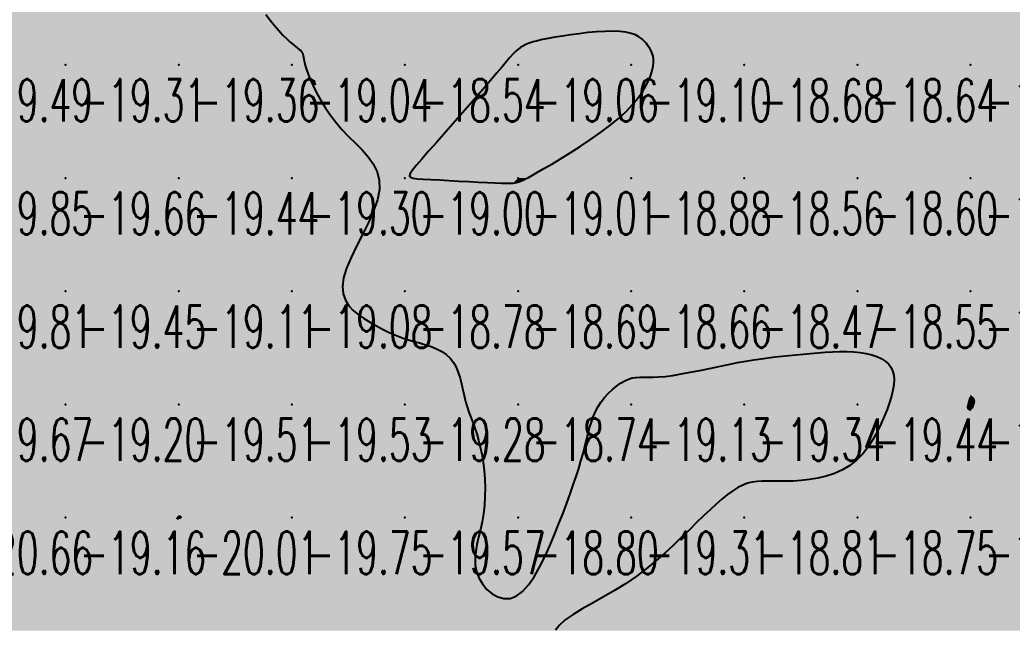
# Model space of a CAD drawing. Header units: millimetres. Extents: x 88261 to 90953, y 390274 to 392322.
# Drawn here: x 89556.2 to 89643.9, y 390457.6 to 390511.2 of the extents above; entities that cross this region are included whole.
import ezdxf
from ezdxf.enums import TextEntityAlignment as Align

# ---------------------------------------------------------------- set-up
doc = ezdxf.new("R2010")
doc.units = ezdxf.units.MM
doc.header["$LTSCALE"] = 25
for name, color, linetype in [('CN_03_00', 7, 'Continuous'), ('CN_04_00', 242, 'Continuous'), ('COTEAlt', 7, 'Continuous'), ('TN_COLORIAGE', 7, 'Continuous')]:
    doc.layers.add(name, color=color, linetype=linetype)
doc.styles.add('Simplex 1.0', font='Simplex.shx', dxfattribs={"width": 0.99, "height": 2.5})
doc.styles.get("Standard").update_dxf_attribs({"font": 'times.ttf'})

# ---------------------------------------------------------------- blocks, each defined once
blk = doc.blocks.new('COTE')
at = {"color": 0}
blk.add_point((0, 0), dxfattribs=at)
at = {"layer": 'COTEAlt'}
blk.add_attdef('ALT', text='', height=3.75, dxfattribs=at).set_placement((1.25, -1.25), align=Align.TOP_LEFT)

msp = doc.modelspace()

# ---------------------------------------------------------------- linework, layer by layer
at = {"layer": 'CN_03_00', "elevation": -19, "flags": 128}
msp.add_lwpolyline([(89577.943, 390511.688), (89578.328, 390511.187), (89578.718, 390510.712), (89579.102, 390510.274), (89579.468, 390509.88), (89579.803, 390509.542), (89580.1, 390509.264), (89580.356, 390509.04), (89580.576, 390508.861), (89580.76, 390508.718), (89580.912, 390508.6), (89581.033, 390508.499), (89581.126, 390508.405), (89581.193, 390508.308), (89581.237, 390508.199), (89581.267, 390508.071), (89581.292, 390507.914), (89581.323, 390507.721), (89581.368, 390507.483), (89581.437, 390507.194), (89581.539, 390506.845), (89581.685, 390506.427), (89581.882, 390505.937), (89582.131, 390505.385), (89582.432, 390504.784), (89582.783, 390504.148), (89583.185, 390503.49), (89583.635, 390502.825), (89584.134, 390502.166), (89584.681, 390501.526), (89585.27, 390500.915), (89585.873, 390500.322), (89586.459, 390499.729), (89586.995, 390499.123), (89587.45, 390498.485), (89587.79, 390497.801), (89587.984, 390497.054), (89588, 390496.228), (89587.818, 390495.314), (89587.475, 390494.331), (89587.02, 390493.305), (89586.503, 390492.261), (89585.975, 390491.224), (89585.484, 390490.222), (89585.08, 390489.278), (89584.812, 390488.42), (89584.719, 390487.666), (89584.786, 390487.012), (89584.986, 390486.447), (89585.294, 390485.959), (89585.682, 390485.538), (89586.125, 390485.173), (89586.595, 390484.852), (89587.068, 390484.564), (89587.52, 390484.301), (89587.955, 390484.058), (89588.378, 390483.835), (89588.796, 390483.629), (89589.215, 390483.439), (89589.644, 390483.263), (89590.087, 390483.101), (89590.552, 390482.949), (89591.042, 390482.805), (89591.549, 390482.662), (89592.06, 390482.511), (89592.563, 390482.343), (89593.047, 390482.15), (89593.499, 390481.922), (89593.908, 390481.652), (89594.261, 390481.33), (89594.55, 390480.951), (89594.782, 390480.522), (89594.969, 390480.055), (89595.122, 390479.559), (89595.251, 390479.045), (89595.367, 390478.524), (89595.482, 390478.007), (89595.606, 390477.504), (89595.748, 390477.022), (89595.906, 390476.555), (89596.074, 390476.092), (89596.249, 390475.623), (89596.425, 390475.137), (89596.597, 390474.624), (89596.761, 390474.074), (89596.912, 390473.476), (89597.045, 390472.824), (89597.157, 390472.125), (89597.244, 390471.39), (89597.303, 390470.631), (89597.331, 390469.858), (89597.325, 390469.083), (89597.28, 390468.317), (89597.195, 390467.571), (89597.068, 390466.854), (89596.917, 390466.165), (89596.76, 390465.501), (89596.617, 390464.86), (89596.508, 390464.238), (89596.452, 390463.633), (89596.468, 390463.042), (89596.577, 390462.462), (89596.791, 390461.894), (89597.101, 390461.361), (89597.492, 390460.886), (89597.947, 390460.495), (89598.45, 390460.215), (89598.986, 390460.07), (89599.539, 390460.086), (89600.093, 390460.288), (89600.636, 390460.692), (89601.161, 390461.276), (89601.669, 390462.006), (89602.156, 390462.849), (89602.621, 390463.773), (89603.062, 390464.744), (89603.478, 390465.731), (89603.866, 390466.7), (89604.224, 390467.624), (89604.555, 390468.501), (89604.858, 390469.331), (89605.134, 390470.119), (89605.384, 390470.866), (89605.61, 390471.575), (89605.812, 390472.249), (89605.991, 390472.89), (89606.15, 390473.5), (89606.295, 390474.081), (89606.434, 390474.634), (89606.575, 390475.162), (89606.727, 390475.665), (89606.897, 390476.145), (89607.094, 390476.604), (89607.326, 390477.042), (89607.597, 390477.462), (89607.904, 390477.858), (89608.237, 390478.225), (89608.588, 390478.56), (89608.951, 390478.857), (89609.315, 390479.111), (89609.675, 390479.317), (89610.022, 390479.471), (89610.35, 390479.57), (89610.672, 390479.624), (89611.001, 390479.647), (89611.352, 390479.649), (89611.739, 390479.645), (89612.176, 390479.645), (89612.678, 390479.664), (89613.259, 390479.713), (89613.927, 390479.802), (89614.67, 390479.925), (89615.469, 390480.075), (89616.305, 390480.243), (89617.159, 390480.42), (89618.012, 390480.598), (89618.846, 390480.77), (89619.641, 390480.926), (89620.385, 390481.06), (89621.081, 390481.173), (89621.74, 390481.27), (89622.371, 390481.353), (89622.984, 390481.425), (89623.588, 390481.491), (89624.193, 390481.553), (89624.81, 390481.615), (89625.444, 390481.68), (89626.092, 390481.743), (89626.748, 390481.802), (89627.406, 390481.851), (89628.058, 390481.888), (89628.699, 390481.907), (89629.322, 390481.906), (89629.92, 390481.879), (89630.488, 390481.823), (89631.021, 390481.737), (89631.513, 390481.62), (89631.961, 390481.47), (89632.359, 390481.286), (89632.703, 390481.068), (89632.988, 390480.814), (89633.209, 390480.523), (89633.364, 390480.195), (89633.454, 390479.828), (89633.485, 390479.422), (89633.458, 390478.977), (89633.38, 390478.493), (89633.253, 390477.968), (89633.082, 390477.402), (89632.87, 390476.795), (89632.621, 390476.15), (89632.332, 390475.479), (89632, 390474.799), (89631.622, 390474.127), (89631.195, 390473.479), (89630.715, 390472.87), (89630.179, 390472.318), (89629.585, 390471.839), (89628.931, 390471.445), (89628.23, 390471.131), (89627.498, 390470.889), (89626.751, 390470.709), (89626.004, 390470.584), (89625.272, 390470.503), (89624.572, 390470.458), (89623.918, 390470.441), (89623.323, 390470.442), (89622.78, 390470.451), (89622.282, 390470.458), (89621.817, 390470.453), (89621.377, 390470.425), (89620.953, 390470.365), (89620.535, 390470.26), (89620.113, 390470.103), (89619.68, 390469.884), (89619.231, 390469.603), (89618.763, 390469.264), (89618.274, 390468.87), (89617.76, 390468.421), (89617.217, 390467.923), (89616.644, 390467.376), (89616.037, 390466.784), (89615.394, 390466.15), (89614.712, 390465.485), (89613.991, 390464.797), (89613.229, 390464.097), (89612.426, 390463.396), (89611.58, 390462.704), (89610.69, 390462.031), (89609.755, 390461.388), (89608.78, 390460.782), (89607.793, 390460.212), (89606.829, 390459.672), (89605.923, 390459.159), (89605.11, 390458.668), (89604.424, 390458.194), (89603.9, 390457.733), (89603.573, 390457.28)], dxfattribs=at)
at = {"layer": 'CN_03_00', "flags": 128}
for points, elevation in [([(89591.255, 390498.356), (89590.916, 390497.941), (89590.718, 390497.642), (89590.662, 390497.437), (89590.748, 390497.306), (89590.978, 390497.228), (89591.352, 390497.183), (89591.87, 390497.15), (89592.529, 390497.113), (89593.298, 390497.07), (89594.142, 390497.023), (89595.025, 390496.976), (89595.911, 390496.929), (89596.766, 390496.886), (89597.553, 390496.849), (89598.237, 390496.82), (89598.792, 390496.801), (89599.226, 390496.792), (89599.558, 390496.793), (89599.806, 390496.801), (89599.987, 390496.816), (89600.121, 390496.838), (89600.224, 390496.865), (89600.316, 390496.896), (89600.414, 390496.933), (89600.533, 390496.982), (89600.689, 390497.054), (89600.896, 390497.158), (89601.169, 390497.303), (89601.525, 390497.498), (89601.977, 390497.754), (89602.541, 390498.078), (89603.225, 390498.478), (89604.006, 390498.945), (89604.857, 390499.467), (89605.748, 390500.034), (89606.65, 390500.634), (89607.535, 390501.255), (89608.373, 390501.886), (89609.136, 390502.515), (89609.8, 390503.133), (89610.367, 390503.734), (89610.844, 390504.314), (89611.237, 390504.868), (89611.554, 390505.393), (89611.801, 390505.884), (89611.985, 390506.338), (89612.114, 390506.75), (89612.193, 390507.118), (89612.229, 390507.446), (89612.224, 390507.741), (89612.183, 390508.007), (89612.111, 390508.251), (89612.011, 390508.479), (89611.889, 390508.697), (89611.748, 390508.911), (89611.59, 390509.125), (89611.408, 390509.335), (89611.192, 390509.535), (89610.931, 390509.72), (89610.618, 390509.884), (89610.24, 390510.021), (89609.789, 390510.126), (89609.255, 390510.193), (89608.632, 390510.217), (89607.939, 390510.205), (89607.195, 390510.16), (89606.425, 390510.09), (89605.648, 390510.001), (89604.888, 390509.899), (89604.166, 390509.791), (89603.504, 390509.681), (89602.918, 390509.576), (89602.407, 390509.474), (89601.962, 390509.372), (89601.575, 390509.267), (89601.238, 390509.157), (89600.944, 390509.04), (89600.685, 390508.911), (89600.453, 390508.77), (89600.239, 390508.611), (89600.026, 390508.421), (89599.797, 390508.188), (89599.536, 390507.895), (89599.224, 390507.53), (89598.844, 390507.078), (89598.379, 390506.525), (89597.811, 390505.856), (89597.131, 390505.066), (89596.364, 390504.182), (89595.541, 390503.24), (89594.696, 390502.275), (89593.86, 390501.323), (89593.066, 390500.421), (89592.346, 390499.603), (89591.734, 390498.906), (89591.255, 390498.356)], -19), ([(89640.207, 390476.76), (89640.171, 390476.761), (89640.137, 390476.772), (89640.105, 390476.794), (89640.076, 390476.822), (89640.051, 390476.856), (89640.032, 390476.893), (89640.019, 390476.932), (89640.012, 390476.971), (89640.011, 390477.011), (89640.016, 390477.053), (89640.026, 390477.098), (89640.039, 390477.148), (89640.054, 390477.203), (89640.072, 390477.265), (89640.091, 390477.334), (89640.11, 390477.412), (89640.13, 390477.494), (89640.151, 390477.578), (89640.173, 390477.659), (89640.197, 390477.734), (89640.223, 390477.799), (89640.251, 390477.85), (89640.283, 390477.883), (89640.317, 390477.895), (89640.353, 390477.889), (89640.389, 390477.867), (89640.425, 390477.832), (89640.459, 390477.788), (89640.49, 390477.737), (89640.516, 390477.683), (89640.536, 390477.627), (89640.549, 390477.574), (89640.556, 390477.522), (89640.556, 390477.47), (89640.551, 390477.419), (89640.541, 390477.366), (89640.527, 390477.312), (89640.509, 390477.256), (89640.488, 390477.196), (89640.464, 390477.132), (89640.438, 390477.067), (89640.409, 390477.003), (89640.378, 390476.941), (89640.346, 390476.885), (89640.313, 390476.836), (89640.278, 390476.798), (89640.243, 390476.772), (89640.207, 390476.76)], -18)]:
    msp.add_lwpolyline(points, close=True, dxfattribs=dict(at, elevation=elevation))
at = {"layer": 'CN_04_00', "elevation": -20, "flags": 128}
msp.add_lwpolyline([(89570.128, 390467.127), (89570.129, 390467.137), (89570.132, 390467.15), (89570.137, 390467.165), (89570.145, 390467.181), (89570.153, 390467.198), (89570.163, 390467.216), (89570.173, 390467.234), (89570.182, 390467.252), (89570.192, 390467.269), (89570.202, 390467.284), (89570.212, 390467.299), (89570.223, 390467.313), (89570.234, 390467.326), (89570.246, 390467.337), (89570.258, 390467.346), (89570.272, 390467.353), (89570.286, 390467.358), (89570.301, 390467.362), (89570.316, 390467.363), (89570.331, 390467.363), (89570.347, 390467.36), (89570.363, 390467.355), (89570.379, 390467.348), (89570.394, 390467.34), (89570.409, 390467.329), (89570.422, 390467.317), (89570.433, 390467.303), (89570.44, 390467.29), (89570.444, 390467.275), (89570.444, 390467.261), (89570.438, 390467.247), (89570.427, 390467.234), (89570.412, 390467.221), (89570.392, 390467.209), (89570.369, 390467.198), (89570.344, 390467.187), (89570.317, 390467.176), (89570.291, 390467.166), (89570.264, 390467.156), (89570.24, 390467.146), (89570.217, 390467.137), (89570.196, 390467.129), (89570.177, 390467.123), (89570.161, 390467.118), (89570.148, 390467.116), (89570.138, 390467.116), (89570.131, 390467.12), (89570.128, 390467.127)], close=True, dxfattribs=at)
at = {"layer": 'TN_COLORIAGE', "color": 213}
for points in [[(89550.249, 390517.239, -19.183), (89550.249, 390507.239, -19.183), (89560.249, 390517.239, -19.183)], [(89550.249, 390507.239, -19.183), (89560.249, 390507.239, -19.183), (89560.249, 390517.239, -19.183)], [(89560.249, 390507.239, -19.293), (89570.249, 390507.239, -19.293), (89570.249, 390517.239, -19.293)], [(89560.249, 390517.239, -19.293), (89560.249, 390507.239, -19.293), (89570.249, 390517.239, -19.293)], [(89570.249, 390507.239, -19), (89576.378, 390513.369, -19), (89570.249, 390517.239, -19), (89575.88, 390517.239, -19)], [(89570.249, 390507.239, -19), (89576.378, 390513.369, -19), (89580.249, 390507.239, -19), (89580.249, 390508.861, -19)], [(89610.249, 390507.239, -19), (89610.249, 390510.661, -19), (89600.249, 390507.239, -19), (89602.631, 390509.622, -19)], [(89611.901, 390508.892, -19.1), (89610.249, 390510.661, -19.1), (89610.249, 390507.239, -19.1)], [(89600.249, 390508.94, -19.06), (89602.631, 390509.622, -19.06), (89600.249, 390507.239, -19.06)], [(89581.446, 390508.437, -19.044), (89580.249, 390508.861, -19.044), (89580.249, 390507.239, -19.044)], [(89581.121, 390507.239, -19.044), (89581.446, 390508.437, -19.044), (89580.249, 390507.239, -19.044)], [(89599.092, 390507.239, -19.06), (89600.249, 390508.94, -19.06), (89600.249, 390507.239, -19.06)], [(89611.901, 390508.892, -19.1), (89612.633, 390507.239, -19.1), (89610.249, 390507.239, -19.1)], [(89550.249, 390507.239, -19.31), (89550.249, 390497.239, -19.31), (89560.249, 390507.239, -19.31)], [(89550.249, 390497.239, -19.31), (89560.249, 390497.239, -19.31), (89560.249, 390507.239, -19.31)], [(89560.249, 390507.239, -19.36), (89560.249, 390497.239, -19.36), (89570.249, 390507.239, -19.36)], [(89560.249, 390497.239, -19.36), (89570.249, 390497.239, -19.36), (89570.249, 390507.239, -19.36)], [(89570.249, 390497.239, -19.044), (89580.249, 390497.239, -19.044), (89580.249, 390507.239, -19.044)], [(89570.249, 390507.239, -19.044), (89570.249, 390497.239, -19.044), (89580.249, 390507.239, -19.044)], [(89580.249, 390497.239, -19), (89584.179, 390501.17, -19), (89580.249, 390507.239, -19), (89581.121, 390507.239, -19)], [(89599.092, 390507.239, -19.06), (89590.262, 390497.253, -19.06), (89600.249, 390507.239, -19.06)], [(89600.249, 390507.239, -19), (89590.262, 390497.253, -19), (89600.249, 390497.239, -19), (89590.315, 390497.239, -19)], [(89600.249, 390507.239, -19.1), (89600.249, 390497.239, -19.1), (89610.249, 390507.239, -19.1)], [(89610.249, 390507.239, -19), (89610.249, 390502.653, -19), (89600.249, 390497.239, -19), (89601.187, 390497.239, -19)], [(89612.633, 390507.239, -19.1), (89610.249, 390502.653, -19.1), (89610.249, 390507.239, -19.1)], [(89584.179, 390501.17, -19.298), (89590.246, 390497.239, -19.298), (89580.249, 390497.239, -19.298)], [(89550.249, 390497.239, -19.659), (89550.249, 390487.239, -19.659), (89560.249, 390497.239, -19.659)], [(89550.249, 390487.239, -19.659), (89560.249, 390487.239, -19.659), (89560.249, 390497.239, -19.659)], [(89560.249, 390497.239, -19.438), (89560.249, 390487.239, -19.438), (89570.249, 390497.239, -19.438)], [(89560.249, 390487.239, -19.438), (89570.249, 390487.239, -19.438), (89570.249, 390497.239, -19.438)], [(89570.249, 390497.239, -19.298), (89570.249, 390487.239, -19.298), (89580.249, 390497.239, -19.298)], [(89570.249, 390487.239, -19.298), (89580.249, 390487.239, -19.298), (89580.249, 390497.239, -19.298)], [(89580.249, 390497.239, -19), (89590.246, 390497.239, -19), (89580.249, 390487.239, -19), (89590.238, 390497.229, -19)], [(89582.823, 390487.239, -19.075), (89590.238, 390497.229, -19.075), (89580.249, 390487.239, -19.075)], [(89599.715, 390496.705, -19.012), (89590.315, 390497.239, -19.012), (89600.249, 390497.239, -19.012)], [(89600.249, 390496.858, -19.012), (89599.715, 390496.705, -19.012), (89600.249, 390497.239, -19.012)], [(89600.249, 390496.858, -19.012), (89601.187, 390497.239, -19.012), (89600.249, 390497.239, -19.012)], [(89550.249, 390477.239, -19.447), (89560.249, 390477.239, -19.447), (89560.249, 390487.239, -19.447)], [(89550.249, 390487.239, -19.447), (89550.249, 390477.239, -19.447), (89560.249, 390487.239, -19.447)], [(89560.249, 390477.239, -19.114), (89570.249, 390477.239, -19.114), (89570.249, 390487.239, -19.114)], [(89560.249, 390487.239, -19.114), (89560.249, 390477.239, -19.114), (89570.249, 390487.239, -19.114)], [(89570.249, 390487.239, -19.075), (89570.249, 390477.239, -19.075), (89580.249, 390487.239, -19.075)], [(89570.249, 390477.239, -19.075), (89580.249, 390477.239, -19.075), (89580.249, 390487.239, -19.075)], [(89580.249, 390477.239, -19), (89587.333, 390484.324, -19), (89580.249, 390487.239, -19), (89582.823, 390487.239, -19)], [(89580.249, 390477.239, -19), (89587.333, 390484.324, -19), (89590.249, 390477.239, -19), (89590.249, 390482.849, -19)], [(89594.982, 390481.973, -19.277), (89590.249, 390482.849, -19.277), (89590.249, 390477.239, -19.277)], [(89630.249, 390477.239, -19), (89630.249, 390482.191, -19), (89620.249, 390477.239, -19), (89624.59, 390481.581, -19)], [(89633.937, 390480.927, -19.441), (89630.249, 390482.191, -19.441), (89630.249, 390477.239, -19.441)], [(89594.982, 390481.973, -19.277), (89595.387, 390477.239, -19.277), (89590.249, 390477.239, -19.277)], [(89620.249, 390477.239, -19), (89620.249, 390481.18, -19), (89610.249, 390477.239, -19), (89612.264, 390479.254, -19)], [(89620.249, 390481.18, -19.345), (89624.59, 390481.581, -19.345), (89620.249, 390477.239, -19.345)], [(89633.259, 390477.239, -19.441), (89633.937, 390480.927, -19.441), (89630.249, 390477.239, -19.441)], [(89610.249, 390480.083, -19.134), (89606.871, 390477.239, -19.134), (89610.249, 390477.239, -19.134)], [(89612.264, 390479.254, -19.134), (89610.249, 390480.083, -19.134), (89610.249, 390477.239, -19.134)], [(89550.249, 390473.912, -19.202), (89554.77, 390471.76, -19.202), (89550.249, 390477.239, -19.202), (89560.249, 390477.239, -19.202)], [(89554.77, 390471.76, -19.163), (89554.651, 390467.239, -19.163), (89560.249, 390477.239, -19.163), (89560.249, 390467.239, -19.163)], [(89570.249, 390467.366, -19.163), (89570.174, 390467.239, -19.163), (89570.249, 390477.239, -19.163), (89560.249, 390467.239, -19.163)], [(89560.249, 390477.239, -19.506), (89560.249, 390467.239, -19.506), (89570.249, 390477.239, -19.506)], [(89570.381, 390467.371, -19.506), (89570.249, 390467.366, -19.506), (89580.249, 390477.239, -19.506), (89570.249, 390477.239, -19.506)], [(89570.5, 390467.239, -19.527), (89570.381, 390467.371, -19.527), (89580.249, 390467.239, -19.527), (89580.249, 390477.239, -19.527)], [(89580.249, 390477.239, -19.277), (89580.249, 390467.239, -19.277), (89590.249, 390477.239, -19.277)], [(89580.249, 390467.239, -19.277), (89590.249, 390467.239, -19.277), (89590.249, 390477.239, -19.277)], [(89590.249, 390467.239, -19), (89597.103, 390474.094, -19), (89590.249, 390477.239, -19), (89595.387, 390477.239, -19)], [(89610.249, 390467.239, -19), (89604.18, 390467.239, -19), (89610.249, 390477.239, -19), (89606.224, 390473.215, -19)], [(89606.871, 390477.239, -19.134), (89606.224, 390473.215, -19.134), (89610.249, 390477.239, -19.134)], [(89610.249, 390477.239, -19.345), (89610.249, 390467.239, -19.345), (89620.249, 390477.239, -19.345)], [(89620.249, 390477.239, -19), (89620.249, 390470.784, -19), (89610.249, 390467.239, -19), (89616.431, 390467.239, -19)], [(89630.249, 390477.239, -19), (89623.253, 390470.243, -19), (89620.249, 390477.239, -19), (89620.249, 390470.784, -19)], [(89630.249, 390470.888, -19.441), (89623.253, 390470.243, -19.441), (89630.249, 390477.239, -19.441)], [(89633.259, 390477.239, -19.441), (89630.249, 390470.888, -19.441), (89630.249, 390477.239, -19.441)], [(89597.103, 390474.094, -19.572), (89597.67, 390467.239, -19.572), (89590.249, 390467.239, -19.572)], [(89551.912, 390457.239, -19.163), (89551.109, 390458.099, -19.163), (89560.249, 390457.239, -19.163), (89560.249, 390467.239, -19.163)], [(89551.109, 390458.099, -19.163), (89554.651, 390467.239, -19.163), (89560.249, 390467.239, -19.163)], [(89570.091, 390467.082, -19.163), (89570.174, 390467.239, -19.163), (89560.249, 390457.239, -19.163), (89560.249, 390467.239, -19.163)], [(89570.091, 390467.082, -19.269), (89570.249, 390467.154, -19.269), (89560.249, 390457.239, -19.269), (89570.249, 390457.239, -19.269)], [(89570.5, 390467.239, -19.269), (89570.249, 390467.154, -19.269), (89580.249, 390467.239, -19.269), (89570.249, 390457.239, -19.269)], [(89570.249, 390457.239, -19.755), (89580.249, 390457.239, -19.755), (89580.249, 390467.239, -19.755)], [(89580.249, 390457.239, -19.572), (89590.249, 390457.239, -19.572), (89590.249, 390467.239, -19.572)], [(89580.249, 390467.239, -19.572), (89580.249, 390457.239, -19.572), (89590.249, 390467.239, -19.572)], [(89590.249, 390467.239, -19), (89597.67, 390467.239, -19), (89590.249, 390457.239, -19), (89595.385, 390462.376, -19)], [(89610.249, 390467.239, -19), (89604.18, 390467.239, -19), (89600.249, 390457.239, -19), (89600.249, 390458.028, -19)], [(89610.249, 390467.239, -19), (89610.249, 390460.962, -19), (89600.249, 390457.239, -19), (89601.104, 390457.239, -19)], [(89616.431, 390467.239, -19.307), (89610.249, 390460.962, -19.307), (89610.249, 390467.239, -19.307)], [(89590.249, 390457.239, -19), (89595.385, 390462.376, -19), (89600.249, 390457.239, -19), (89600.249, 390458.028, -19)]]:
    msp.add_solid(points, dxfattribs=at)
at = {"layer": 'TN_COLORIAGE', "color": 203}
for points in [[(89580.249, 390508.861, -18.773), (89576.378, 390513.369, -18.773), (89580.249, 390517.239, -18.773)], [(89580.249, 390508.861, -18.677), (89581.446, 390508.437, -18.677), (89580.249, 390517.239, -18.677), (89590.249, 390517.239, -18.677)], [(89581.446, 390508.437, -18.54), (89581.121, 390507.239, -18.54), (89590.249, 390517.239, -18.54), (89590.249, 390507.239, -18.54)], [(89600.249, 390508.94, -18.54), (89599.092, 390507.239, -18.54), (89600.249, 390517.239, -18.54), (89590.249, 390507.239, -18.54)], [(89590.249, 390517.239, -18.706), (89590.249, 390507.239, -18.706), (89600.249, 390517.239, -18.706)], [(89602.631, 390509.622, -18.706), (89600.249, 390508.94, -18.706), (89610.249, 390517.239, -18.706), (89600.249, 390517.239, -18.706)], [(89602.631, 390509.622, -18.808), (89610.249, 390510.661, -18.808), (89610.249, 390517.239, -18.808)], [(89610.249, 390510.661, -18.494), (89611.901, 390508.892, -18.494), (89610.249, 390517.239, -18.494), (89620.249, 390517.239, -18.494)], [(89612.633, 390507.239, -18.494), (89611.901, 390508.892, -18.494), (89620.249, 390507.239, -18.494), (89620.249, 390517.239, -18.494)], [(89620.249, 390507.239, -18.192), (89630.249, 390507.239, -18.192), (89630.249, 390517.239, -18.192)], [(89620.249, 390517.239, -18.192), (89620.249, 390507.239, -18.192), (89630.249, 390517.239, -18.192)], [(89630.249, 390517.239, -18.268), (89630.249, 390507.239, -18.268), (89640.249, 390517.239, -18.268)], [(89630.249, 390507.239, -18.268), (89640.249, 390507.239, -18.268), (89640.249, 390517.239, -18.268)], [(89640.249, 390507.239, -18.402), (89650.249, 390507.239, -18.402), (89650.249, 390517.239, -18.402)], [(89640.249, 390517.239, -18.402), (89640.249, 390507.239, -18.402), (89650.249, 390517.239, -18.402)], [(89581.121, 390507.239, -18.54), (89584.179, 390501.17, -18.54), (89590.249, 390507.239, -18.54)], [(89590.246, 390497.239, -18.54), (89584.179, 390501.17, -18.54), (89590.249, 390497.239, -18.54), (89590.249, 390507.239, -18.54)], [(89590.262, 390497.253, -18.54), (89599.092, 390507.239, -18.54), (89590.249, 390497.239, -18.54), (89590.249, 390507.239, -18.54)], [(89610.249, 390502.653, -18.68), (89612.633, 390507.239, -18.68), (89610.249, 390497.239, -18.68), (89620.249, 390507.239, -18.68)], [(89610.249, 390497.239, -18.68), (89620.249, 390497.239, -18.68), (89620.249, 390507.239, -18.68)], [(89620.249, 390507.239, -18.637), (89620.249, 390497.239, -18.637), (89630.249, 390507.239, -18.637)], [(89620.249, 390497.239, -18.637), (89630.249, 390497.239, -18.637), (89630.249, 390507.239, -18.637)], [(89630.249, 390497.239, -18.601), (89640.249, 390497.239, -18.601), (89640.249, 390507.239, -18.601)], [(89630.249, 390507.239, -18.601), (89630.249, 390497.239, -18.601), (89640.249, 390507.239, -18.601)], [(89640.249, 390507.239, -18.368), (89640.249, 390497.239, -18.368), (89650.249, 390507.239, -18.368)], [(89650.249, 390507.239, -18), (89650.249, 390498.361, -18), (89640.249, 390497.239, -18), (89647.692, 390497.239, -18)], [(89601.187, 390497.239, -18.882), (89610.249, 390502.653, -18.882), (89610.249, 390497.239, -18.882)], [(89590.238, 390497.229, -18.783), (89582.823, 390487.239, -18.783), (89590.249, 390497.239, -18.783), (89590.249, 390487.239, -18.783)], [(89590.238, 390497.229, -19), (89590.246, 390497.239, -19), (89590.249, 390497.239, -19)], [(89590.315, 390497.239, -19), (89590.262, 390497.253, -19), (89590.249, 390497.239, -19)], [(89590.315, 390497.239, -18.783), (89599.715, 390496.705, -18.783), (89590.249, 390497.239, -18.783), (89590.249, 390487.239, -18.783)], [(89601.187, 390497.239, -18.692), (89600.249, 390496.858, -18.692), (89610.249, 390497.239, -18.692), (89600.249, 390487.239, -18.692)], [(89600.249, 390487.239, -18.882), (89610.249, 390487.239, -18.882), (89610.249, 390497.239, -18.882)], [(89610.249, 390487.239, -18.556), (89620.249, 390487.239, -18.556), (89620.249, 390497.239, -18.556)], [(89610.249, 390497.239, -18.556), (89610.249, 390487.239, -18.556), (89620.249, 390497.239, -18.556)], [(89620.249, 390487.239, -18.598), (89630.249, 390487.239, -18.598), (89630.249, 390497.239, -18.598)], [(89620.249, 390497.239, -18.598), (89620.249, 390487.239, -18.598), (89630.249, 390497.239, -18.598)], [(89630.249, 390487.239, -18.135), (89640.249, 390487.239, -18.135), (89640.249, 390497.239, -18.135)], [(89630.249, 390497.239, -18.135), (89630.249, 390487.239, -18.135), (89640.249, 390497.239, -18.135)], [(89640.249, 390487.239, -18), (89648.657, 390495.647, -18), (89640.249, 390497.239, -18), (89647.692, 390497.239, -18)], [(89599.715, 390496.705, -18.692), (89600.249, 390496.858, -18.692), (89590.249, 390487.239, -18.692), (89600.249, 390487.239, -18.692)], [(89650.249, 390487.239, -18), (89650.249, 390496.546, -18), (89640.249, 390487.239, -18), (89648.657, 390495.647, -18)], [(89582.823, 390487.239, -18.783), (89587.333, 390484.324, -18.783), (89590.249, 390487.239, -18.783)], [(89590.249, 390482.849, -18.783), (89587.333, 390484.324, -18.783), (89590.249, 390487.239, -18.783)], [(89590.249, 390482.849, -18.692), (89594.982, 390481.973, -18.692), (89590.249, 390487.239, -18.692), (89600.249, 390487.239, -18.692)], [(89595.387, 390477.239, -18.692), (89594.982, 390481.973, -18.692), (89600.249, 390477.239, -18.692), (89600.249, 390487.239, -18.692)], [(89600.249, 390487.239, -18.663), (89600.249, 390477.239, -18.663), (89610.249, 390487.239, -18.663)], [(89606.871, 390477.239, -18.663), (89610.249, 390480.083, -18.663), (89600.249, 390477.239, -18.663), (89610.249, 390487.239, -18.663)], [(89610.249, 390480.083, -18.47), (89612.264, 390479.254, -18.47), (89610.249, 390487.239, -18.47), (89620.249, 390487.239, -18.47)], [(89612.264, 390479.254, -18.47), (89620.249, 390481.18, -18.47), (89620.249, 390487.239, -18.47)], [(89624.59, 390481.581, -18.47), (89620.249, 390481.18, -18.47), (89630.249, 390487.239, -18.47), (89620.249, 390487.239, -18.47)], [(89624.59, 390481.581, -18.551), (89630.249, 390482.191, -18.551), (89630.249, 390487.239, -18.551)], [(89630.249, 390482.191, -18.245), (89633.937, 390480.927, -18.245), (89630.249, 390487.239, -18.245), (89640.249, 390487.239, -18.245)], [(89633.937, 390480.927, -18), (89633.259, 390477.239, -18), (89640.249, 390487.239, -18), (89640.088, 390477.239, -18)], [(89640.088, 390477.239, -18.245), (89640.249, 390478.113, -18.245), (89640.249, 390487.239, -18.245)], [(89650.249, 390487.239, -18), (89640.612, 390477.603, -18), (89640.249, 390487.239, -18), (89640.249, 390478.113, -18)], [(89650.249, 390477.239, -18), (89640.517, 390477.239, -18), (89650.249, 390487.239, -18), (89640.612, 390477.603, -18)], [(89595.387, 390477.239, -18.738), (89597.103, 390474.094, -18.738), (89600.249, 390477.239, -18.738)], [(89597.67, 390467.239, -18.738), (89597.103, 390474.094, -18.738), (89600.249, 390467.239, -18.738), (89600.249, 390477.239, -18.738)], [(89606.224, 390473.215, -18.738), (89606.871, 390477.239, -18.738), (89600.249, 390467.239, -18.738), (89600.249, 390477.239, -18.738)], [(89630.249, 390470.888, -18), (89633.259, 390477.239, -18), (89630.249, 390467.239, -18), (89640.088, 390477.239, -18)], [(89640.088, 390477.239, -18.747), (89639.944, 390476.934, -18.747), (89630.249, 390467.239, -18.747)], [(89630.249, 390467.239, -18), (89639.944, 390476.934, -18), (89640.249, 390467.239, -18), (89640.249, 390476.614, -18)], [(89650.249, 390477.239, -18), (89640.517, 390477.239, -18), (89640.249, 390467.239, -18), (89640.249, 390476.614, -18)], [(89640.249, 390467.239, -18.854), (89650.249, 390467.239, -18.854), (89650.249, 390477.239, -18.854)], [(89606.224, 390473.215, -18.801), (89604.18, 390467.239, -18.801), (89600.249, 390467.239, -18.801)], [(89616.431, 390467.239, -18.811), (89620.249, 390470.784, -18.811), (89620.249, 390467.239, -18.811)], [(89623.253, 390470.243, -18.747), (89630.249, 390470.888, -18.747), (89620.249, 390467.239, -18.747), (89630.249, 390467.239, -18.747)], [(89620.249, 390470.784, -18.811), (89623.253, 390470.243, -18.811), (89620.249, 390467.239, -18.811)], [(89600.249, 390458.028, -18.801), (89595.385, 390462.376, -18.801), (89600.249, 390467.239, -18.801)], [(89595.385, 390462.376, -18.801), (89597.67, 390467.239, -18.801), (89600.249, 390467.239, -18.801)], [(89600.249, 390458.028, -18.801), (89604.18, 390467.239, -18.801), (89600.249, 390467.239, -18.801)], [(89610.249, 390460.962, -18.811), (89616.431, 390467.239, -18.811), (89610.249, 390457.239, -18.811), (89620.249, 390467.239, -18.811)], [(89610.249, 390457.239, -18.811), (89620.249, 390457.239, -18.811), (89620.249, 390467.239, -18.811)], [(89620.249, 390457.239, -18.747), (89630.249, 390457.239, -18.747), (89630.249, 390467.239, -18.747)], [(89620.249, 390467.239, -18.747), (89620.249, 390457.239, -18.747), (89630.249, 390467.239, -18.747)], [(89630.249, 390467.239, -18.352), (89630.249, 390457.239, -18.352), (89640.249, 390467.239, -18.352)], [(89630.249, 390457.239, -18.352), (89640.249, 390457.239, -18.352), (89640.249, 390467.239, -18.352)], [(89640.249, 390467.239, -18.455), (89640.249, 390457.239, -18.455), (89650.249, 390467.239, -18.455)], [(89640.249, 390457.239, -18.455), (89650.249, 390457.239, -18.455), (89650.249, 390467.239, -18.455)], [(89601.104, 390457.239, -18.818), (89610.249, 390460.962, -18.818), (89610.249, 390457.239, -18.818)]]:
    msp.add_solid(points, dxfattribs=at)
at = {"layer": 'TN_COLORIAGE', "color": 193}
for points in [[(89640.249, 390478.113, -17.976), (89640.088, 390477.239, -17.976), (89640.249, 390477.239, -17.976)], [(89640.249, 390478.113, -17.976), (89640.612, 390477.603, -17.976), (89640.249, 390477.239, -17.976)], [(89640.249, 390476.614, -17.976), (89639.944, 390476.934, -17.976), (89640.249, 390477.239, -17.976)], [(89639.944, 390476.934, -17.976), (89640.088, 390477.239, -17.976), (89640.249, 390477.239, -17.976)], [(89640.612, 390477.603, -17.976), (89640.517, 390477.239, -17.976), (89640.249, 390477.239, -17.976)], [(89640.249, 390476.614, -17.976), (89640.517, 390477.239, -17.976), (89640.249, 390477.239, -17.976)]]:
    msp.add_solid(points, dxfattribs=at)
at = {"layer": 'TN_COLORIAGE', "color": 223}
for points in [[(89570.174, 390467.239, -20.006), (89570.091, 390467.082, -20.006), (89570.249, 390467.239, -20.006)], [(89570.249, 390467.154, -20.006), (89570.091, 390467.082, -20.006), (89570.249, 390467.239, -20.006)], [(89570.174, 390467.239, -20.006), (89570.249, 390467.366, -20.006), (89570.249, 390467.239, -20.006)], [(89570.381, 390467.371, -20.006), (89570.5, 390467.239, -20.006), (89570.249, 390467.239, -20.006)], [(89570.249, 390467.366, -20.006), (89570.381, 390467.371, -20.006), (89570.249, 390467.239, -20.006)], [(89570.249, 390467.154, -20.006), (89570.5, 390467.239, -20.006), (89570.249, 390467.239, -20.006)]]:
    msp.add_solid(points, dxfattribs=at)

# ---------------------------------------------------------------- block references
at = {"layer": 'COTEAlt'}
ref = msp.add_blockref('COTE', (89550.249, 390507.239), dxfattribs=at)
ref.add_attrib('ALT', '-19.49', dxfattribs={"height": 3.75, "style": 'Simplex 1.0', "width": 0.6}).set_placement((89551.499, 390505.989), align=Align.TOP_LEFT)
ref = msp.add_blockref('COTE', (89560.249, 390507.239), dxfattribs=at)
ref.add_attrib('ALT', '-19.31', dxfattribs={"height": 3.75, "style": 'Simplex 1.0', "width": 0.6}).set_placement((89561.499, 390505.989), align=Align.TOP_LEFT)
ref = msp.add_blockref('COTE', (89570.249, 390507.239), dxfattribs=at)
ref.add_attrib('ALT', '-19.36', dxfattribs={"height": 3.75, "style": 'Simplex 1.0', "width": 0.6}).set_placement((89571.499, 390505.989), align=Align.TOP_LEFT)
ref = msp.add_blockref('COTE', (89580.249, 390507.239), dxfattribs=at)
ref.add_attrib('ALT', '-19.04', dxfattribs={"height": 3.75, "style": 'Simplex 1.0', "width": 0.6}).set_placement((89581.499, 390505.989), align=Align.TOP_LEFT)
ref = msp.add_blockref('COTE', (89590.249, 390507.239), dxfattribs=at)
ref.add_attrib('ALT', '-18.54', dxfattribs={"height": 3.75, "style": 'Simplex 1.0', "width": 0.6}).set_placement((89591.499, 390505.989), align=Align.TOP_LEFT)
ref = msp.add_blockref('COTE', (89600.249, 390507.239), dxfattribs=at)
ref.add_attrib('ALT', '-19.06', dxfattribs={"height": 3.75, "style": 'Simplex 1.0', "width": 0.6}).set_placement((89601.499, 390505.989), align=Align.TOP_LEFT)
ref = msp.add_blockref('COTE', (89610.249, 390507.239), dxfattribs=at)
ref.add_attrib('ALT', '-19.10', dxfattribs={"height": 3.75, "style": 'Simplex 1.0', "width": 0.6}).set_placement((89611.499, 390505.989), align=Align.TOP_LEFT)
ref = msp.add_blockref('COTE', (89620.249, 390507.239), dxfattribs=at)
ref.add_attrib('ALT', '-18.68', dxfattribs={"height": 3.75, "style": 'Simplex 1.0', "width": 0.6}).set_placement((89621.499, 390505.989), align=Align.TOP_LEFT)
ref = msp.add_blockref('COTE', (89630.249, 390507.239), dxfattribs=at)
ref.add_attrib('ALT', '-18.64', dxfattribs={"height": 3.75, "style": 'Simplex 1.0', "width": 0.6}).set_placement((89631.499, 390505.989), align=Align.TOP_LEFT)
ref = msp.add_blockref('COTE', (89640.249, 390507.239), dxfattribs=at)
ref.add_attrib('ALT', '-18.60', dxfattribs={"height": 3.75, "style": 'Simplex 1.0', "width": 0.6}).set_placement((89641.499, 390505.989), align=Align.TOP_LEFT)
ref = msp.add_blockref('COTE', (89550.249, 390497.239), dxfattribs=at)
ref.add_attrib('ALT', '-19.85', dxfattribs={"height": 3.75, "style": 'Simplex 1.0', "width": 0.6}).set_placement((89551.499, 390495.989), align=Align.TOP_LEFT)
ref = msp.add_blockref('COTE', (89560.249, 390497.239), dxfattribs=at)
ref.add_attrib('ALT', '-19.66', dxfattribs={"height": 3.75, "style": 'Simplex 1.0', "width": 0.6}).set_placement((89561.499, 390495.989), align=Align.TOP_LEFT)
ref = msp.add_blockref('COTE', (89570.249, 390497.239), dxfattribs=at)
ref.add_attrib('ALT', '-19.44', dxfattribs={"height": 3.75, "style": 'Simplex 1.0', "width": 0.6}).set_placement((89571.499, 390495.989), align=Align.TOP_LEFT)
ref = msp.add_blockref('COTE', (89580.249, 390497.239), dxfattribs=at)
ref.add_attrib('ALT', '-19.30', dxfattribs={"height": 3.75, "style": 'Simplex 1.0', "width": 0.6}).set_placement((89581.499, 390495.989), align=Align.TOP_LEFT)
ref = msp.add_blockref('COTE', (89590.249, 390497.239), dxfattribs=at)
ref.add_attrib('ALT', '-19.00', dxfattribs={"height": 3.75, "style": 'Simplex 1.0', "width": 0.6}).set_placement((89591.499, 390495.989), align=Align.TOP_LEFT)
ref = msp.add_blockref('COTE', (89600.249, 390497.239), dxfattribs=at)
ref.add_attrib('ALT', '-19.01', dxfattribs={"height": 3.75, "style": 'Simplex 1.0', "width": 0.6}).set_placement((89601.499, 390495.989), align=Align.TOP_LEFT)
ref = msp.add_blockref('COTE', (89610.249, 390497.239), dxfattribs=at)
ref.add_attrib('ALT', '-18.88', dxfattribs={"height": 3.75, "style": 'Simplex 1.0', "width": 0.6}).set_placement((89611.499, 390495.989), align=Align.TOP_LEFT)
ref = msp.add_blockref('COTE', (89620.249, 390497.239), dxfattribs=at)
ref.add_attrib('ALT', '-18.56', dxfattribs={"height": 3.75, "style": 'Simplex 1.0', "width": 0.6}).set_placement((89621.499, 390495.989), align=Align.TOP_LEFT)
ref = msp.add_blockref('COTE', (89630.249, 390497.239), dxfattribs=at)
ref.add_attrib('ALT', '-18.60', dxfattribs={"height": 3.75, "style": 'Simplex 1.0', "width": 0.6}).set_placement((89631.499, 390495.989), align=Align.TOP_LEFT)
ref = msp.add_blockref('COTE', (89640.249, 390497.239), dxfattribs=at)
ref.add_attrib('ALT', '-18.14', dxfattribs={"height": 3.75, "style": 'Simplex 1.0', "width": 0.6}).set_placement((89641.499, 390495.989), align=Align.TOP_LEFT)
ref = msp.add_blockref('COTE', (89550.249, 390487.239), dxfattribs=at)
ref.add_attrib('ALT', '-19.81', dxfattribs={"height": 3.75, "style": 'Simplex 1.0', "width": 0.6}).set_placement((89551.499, 390485.989), align=Align.TOP_LEFT)
ref = msp.add_blockref('COTE', (89560.249, 390487.239), dxfattribs=at)
ref.add_attrib('ALT', '-19.45', dxfattribs={"height": 3.75, "style": 'Simplex 1.0', "width": 0.6}).set_placement((89561.499, 390485.989), align=Align.TOP_LEFT)
ref = msp.add_blockref('COTE', (89570.249, 390487.239), dxfattribs=at)
ref.add_attrib('ALT', '-19.11', dxfattribs={"height": 3.75, "style": 'Simplex 1.0', "width": 0.6}).set_placement((89571.499, 390485.989), align=Align.TOP_LEFT)
ref = msp.add_blockref('COTE', (89580.249, 390487.239), dxfattribs=at)
ref.add_attrib('ALT', '-19.08', dxfattribs={"height": 3.75, "style": 'Simplex 1.0', "width": 0.6}).set_placement((89581.499, 390485.989), align=Align.TOP_LEFT)
ref = msp.add_blockref('COTE', (89590.249, 390487.239), dxfattribs=at)
ref.add_attrib('ALT', '-18.78', dxfattribs={"height": 3.75, "style": 'Simplex 1.0', "width": 0.6}).set_placement((89591.499, 390485.989), align=Align.TOP_LEFT)
ref = msp.add_blockref('COTE', (89600.249, 390487.239), dxfattribs=at)
ref.add_attrib('ALT', '-18.69', dxfattribs={"height": 3.75, "style": 'Simplex 1.0', "width": 0.6}).set_placement((89601.499, 390485.989), align=Align.TOP_LEFT)
ref = msp.add_blockref('COTE', (89610.249, 390487.239), dxfattribs=at)
ref.add_attrib('ALT', '-18.66', dxfattribs={"height": 3.75, "style": 'Simplex 1.0', "width": 0.6}).set_placement((89611.499, 390485.989), align=Align.TOP_LEFT)
ref = msp.add_blockref('COTE', (89620.249, 390487.239), dxfattribs=at)
ref.add_attrib('ALT', '-18.47', dxfattribs={"height": 3.75, "style": 'Simplex 1.0', "width": 0.6}).set_placement((89621.499, 390485.989), align=Align.TOP_LEFT)
ref = msp.add_blockref('COTE', (89630.249, 390487.239), dxfattribs=at)
ref.add_attrib('ALT', '-18.55', dxfattribs={"height": 3.75, "style": 'Simplex 1.0', "width": 0.6}).set_placement((89631.499, 390485.989), align=Align.TOP_LEFT)
ref = msp.add_blockref('COTE', (89640.249, 390487.239), dxfattribs=at)
ref.add_attrib('ALT', '-18.25', dxfattribs={"height": 3.75, "style": 'Simplex 1.0', "width": 0.6}).set_placement((89641.499, 390485.989), align=Align.TOP_LEFT)
ref = msp.add_blockref('COTE', (89550.249, 390477.239), dxfattribs=at)
ref.add_attrib('ALT', '-19.67', dxfattribs={"height": 3.75, "style": 'Simplex 1.0', "width": 0.6}).set_placement((89551.499, 390475.989), align=Align.TOP_LEFT)
ref = msp.add_blockref('COTE', (89560.249, 390477.239), dxfattribs=at)
ref.add_attrib('ALT', '-19.20', dxfattribs={"height": 3.75, "style": 'Simplex 1.0', "width": 0.6}).set_placement((89561.499, 390475.989), align=Align.TOP_LEFT)
ref = msp.add_blockref('COTE', (89570.249, 390477.239), dxfattribs=at)
ref.add_attrib('ALT', '-19.51', dxfattribs={"height": 3.75, "style": 'Simplex 1.0', "width": 0.6}).set_placement((89571.499, 390475.989), align=Align.TOP_LEFT)
ref = msp.add_blockref('COTE', (89580.249, 390477.239), dxfattribs=at)
ref.add_attrib('ALT', '-19.53', dxfattribs={"height": 3.75, "style": 'Simplex 1.0', "width": 0.6}).set_placement((89581.499, 390475.989), align=Align.TOP_LEFT)
ref = msp.add_blockref('COTE', (89590.249, 390477.239), dxfattribs=at)
ref.add_attrib('ALT', '-19.28', dxfattribs={"height": 3.75, "style": 'Simplex 1.0', "width": 0.6}).set_placement((89591.499, 390475.989), align=Align.TOP_LEFT)
ref = msp.add_blockref('COTE', (89600.249, 390477.239), dxfattribs=at)
ref.add_attrib('ALT', '-18.74', dxfattribs={"height": 3.75, "style": 'Simplex 1.0', "width": 0.6}).set_placement((89601.499, 390475.989), align=Align.TOP_LEFT)
ref = msp.add_blockref('COTE', (89610.249, 390477.239), dxfattribs=at)
ref.add_attrib('ALT', '-19.13', dxfattribs={"height": 3.75, "style": 'Simplex 1.0', "width": 0.6}).set_placement((89611.499, 390475.989), align=Align.TOP_LEFT)
ref = msp.add_blockref('COTE', (89620.249, 390477.239), dxfattribs=at)
ref.add_attrib('ALT', '-19.34', dxfattribs={"height": 3.75, "style": 'Simplex 1.0', "width": 0.6}).set_placement((89621.499, 390475.989), align=Align.TOP_LEFT)
ref = msp.add_blockref('COTE', (89630.249, 390477.239), dxfattribs=at)
ref.add_attrib('ALT', '-19.44', dxfattribs={"height": 3.75, "style": 'Simplex 1.0', "width": 0.6}).set_placement((89631.499, 390475.989), align=Align.TOP_LEFT)
ref = msp.add_blockref('COTE', (89640.249, 390477.239), dxfattribs=at)
ref.add_attrib('ALT', '-17.98', dxfattribs={"height": 3.75, "style": 'Simplex 1.0', "width": 0.6}).set_placement((89641.499, 390475.989), align=Align.TOP_LEFT)
ref = msp.add_blockref('COTE', (89550.249, 390467.239), dxfattribs=at)
ref.add_attrib('ALT', '-20.66', dxfattribs={"height": 3.75, "style": 'Simplex 1.0', "width": 0.6}).set_placement((89551.499, 390465.989), align=Align.TOP_LEFT)
ref = msp.add_blockref('COTE', (89560.249, 390467.239), dxfattribs=at)
ref.add_attrib('ALT', '-19.16', dxfattribs={"height": 3.75, "style": 'Simplex 1.0', "width": 0.6}).set_placement((89561.499, 390465.989), align=Align.TOP_LEFT)
ref = msp.add_blockref('COTE', (89570.249, 390467.239), dxfattribs=at)
ref.add_attrib('ALT', '-20.01', dxfattribs={"height": 3.75, "style": 'Simplex 1.0', "width": 0.6}).set_placement((89571.499, 390465.989), align=Align.TOP_LEFT)
ref = msp.add_blockref('COTE', (89580.249, 390467.239), dxfattribs=at)
ref.add_attrib('ALT', '-19.75', dxfattribs={"height": 3.75, "style": 'Simplex 1.0', "width": 0.6}).set_placement((89581.499, 390465.989), align=Align.TOP_LEFT)
ref = msp.add_blockref('COTE', (89590.249, 390467.239), dxfattribs=at)
ref.add_attrib('ALT', '-19.57', dxfattribs={"height": 3.75, "style": 'Simplex 1.0', "width": 0.6}).set_placement((89591.499, 390465.989), align=Align.TOP_LEFT)
ref = msp.add_blockref('COTE', (89600.249, 390467.239), dxfattribs=at)
ref.add_attrib('ALT', '-18.80', dxfattribs={"height": 3.75, "style": 'Simplex 1.0', "width": 0.6}).set_placement((89601.499, 390465.989), align=Align.TOP_LEFT)
ref = msp.add_blockref('COTE', (89610.249, 390467.239), dxfattribs=at)
ref.add_attrib('ALT', '-19.31', dxfattribs={"height": 3.75, "style": 'Simplex 1.0', "width": 0.6}).set_placement((89611.499, 390465.989), align=Align.TOP_LEFT)
ref = msp.add_blockref('COTE', (89620.249, 390467.239), dxfattribs=at)
ref.add_attrib('ALT', '-18.81', dxfattribs={"height": 3.75, "style": 'Simplex 1.0', "width": 0.6}).set_placement((89621.499, 390465.989), align=Align.TOP_LEFT)
ref = msp.add_blockref('COTE', (89630.249, 390467.239), dxfattribs=at)
ref.add_attrib('ALT', '-18.75', dxfattribs={"height": 3.75, "style": 'Simplex 1.0', "width": 0.6}).set_placement((89631.499, 390465.989), align=Align.TOP_LEFT)
ref = msp.add_blockref('COTE', (89640.249, 390467.239), dxfattribs=at)
ref.add_attrib('ALT', '-18.35', dxfattribs={"height": 3.75, "style": 'Simplex 1.0', "width": 0.6}).set_placement((89641.499, 390465.989), align=Align.TOP_LEFT)

doc.saveas('drawing.dxf')
